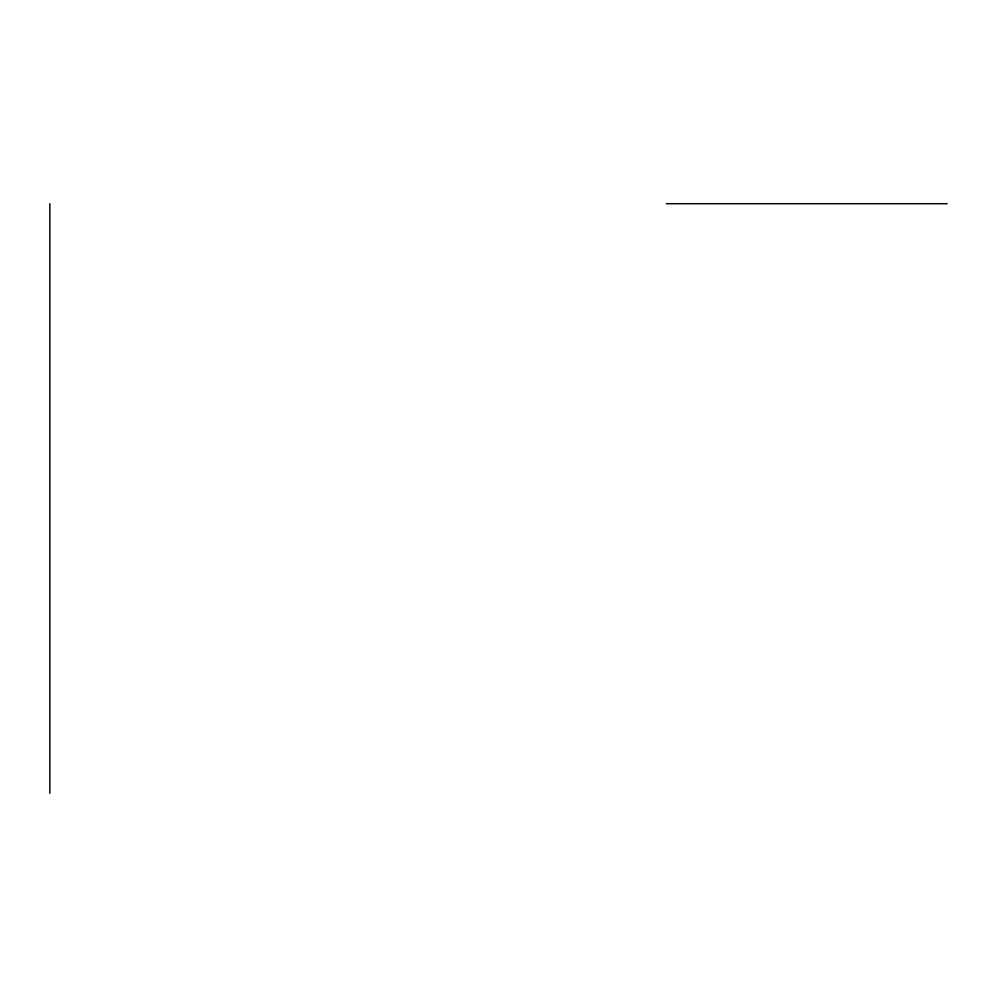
<?xml version="1.0" encoding="UTF-8"?>
<svg xmlns="http://www.w3.org/2000/svg" width="997" height="997" viewBox="0 0 997 997"><rect width="100%" height="100%" fill="white"/><g stroke="black" fill="none" stroke-linecap="round" stroke-linejoin="round"><path stroke-width="1.5" d="M666.395 203.7L947.15 203.7M49.85 203.7L49.85 793.3"/></g></svg>
